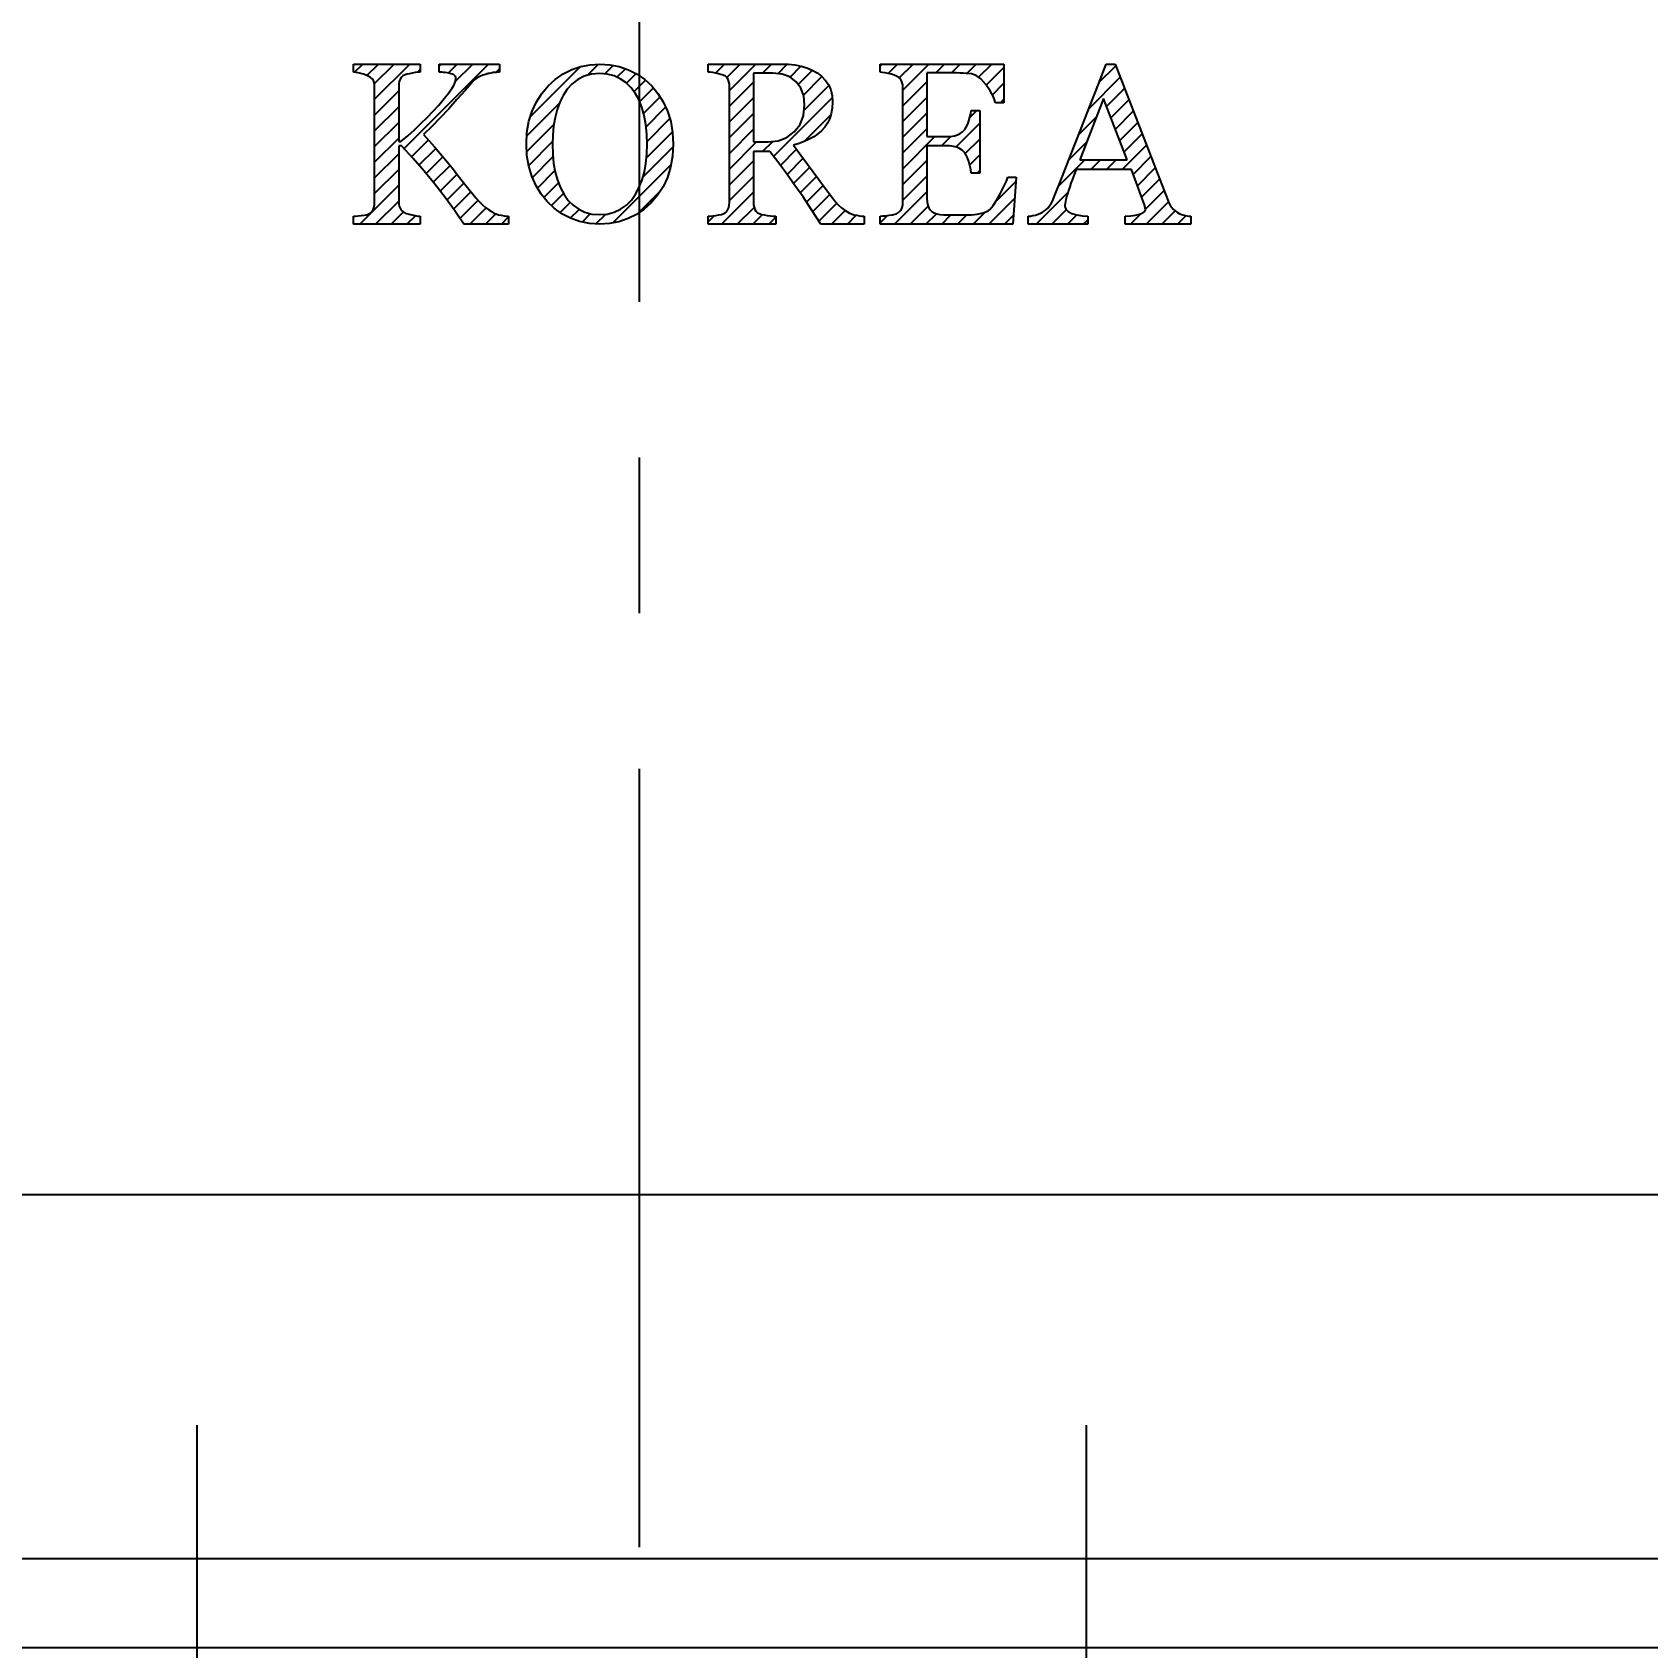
# Model space of a CAD drawing. Extents: x -13865 to -13271, y -11108 to -10688.
# Drawn here: x -13688.99 to -13670.83, y -10930.77 to -10912.61 of the extents above; entities that cross this region are included whole.
import ezdxf

# ---------------------------------------------------------------- set-up
doc = ezdxf.new("R2010")
doc.units = 0
doc.header["$LTSCALE"] = 7
doc.linetypes.add('CENTER', pattern=[2, 1.25, -0.25, 0.25, -0.25])
doc.linetypes.add('CENTER2', pattern=[1.125, 0.75, -0.125, 0.125, -0.125])
doc.layers.get('0').update_dxf_attribs({"color": 2, "linetype": 'CONTINUOUS'})
doc.layers.get('Defpoints').update_dxf_attribs({"linetype": 'CONTINUOUS'})
for name, color, linetype in [('CENTER', 1, 'CENTER2'), ('D', 2, 'CONTINUOUS'), ('DWG', 7, 'CONTINUOUS'), ('FL0712_BODY_R2SHAPE', 7, 'CONTINUOUS')]:
    doc.layers.add(name, color=color, linetype=linetype)
doc.styles.add('DD', font='romans', dxfattribs={"bigfont": 'GHS.shx'})
doc.dimstyles.new('CWC', dxfattribs={"dimscale": 0, "dimtxt": 3.5, "dimasz": 3.5, "dimexe": 2, "dimexo": 1, "dimgap": 1, "dimtad": 1, "dimdec": 4, "dimdsep": 46, "dimtxsty": 'DD', "dimcen": 3, "dimclrd": 2, "dimclre": 2, "dimclrt": 2, "dimadec": 3, "dimazin": 2, "dimtfac": 1, "dimtdec": 4, "dimtmove": 0, "dimatfit": 3, "dimfxl": 1, "dimtvp": 1, "dimtolj": 1, "dimtzin": 0, "dimlwd": -1, "dimlwe": -1, "dimarcsym": 0})
doc.dimstyles.new('HONG', dxfattribs={"dimscale": 0, "dimtxt": 3.5, "dimasz": 3.5, "dimexe": 2, "dimexo": 1, "dimgap": 1, "dimtad": 1, "dimdec": 4, "dimdsep": 46, "dimtxsty": 'DD', "dimcen": 3, "dimclrd": 2, "dimclre": 2, "dimclrt": 2, "dimadec": 3, "dimazin": 2, "dimtfac": 1, "dimtdec": 4, "dimtmove": 0, "dimatfit": 3, "dimfxl": 1, "dimtvp": 1, "dimtolj": 1, "dimtzin": 0, "dimlwd": -1, "dimlwe": -1, "dimarcsym": 0})
pattern_1 = [(45, (-54221.42952, -25926.63148), (-0.08838834765, 0.08838834765), [])]

# ---------------------------------------------------------------- blocks, each defined once
blk = doc.blocks.new('*D3')
at = {"layer": 'Defpoints', "color": 0, "transparency": 16777216}
for p in [(-14378.064, -11893.35), (-14321.031, -11893.35), (-14346.031, -12038.584)]:
    blk.add_point(p, dxfattribs=at)
at = {"layer": 'DWG', "color": 2, "transparency": 16777216}
for p, q in [((-14322.031, -11893.35), (-14380.064, -11893.35)), ((-14378.064, -12035.084), (-14378.064, -11896.85)), ((-14347.031, -12038.584), (-14380.064, -12038.584))]:
    blk.add_line(p, q, dxfattribs=at)
for points in [[(-14378.647, -11896.85), (-14377.481, -11896.85), (-14378.064, -11893.35)], [(-14378.647, -12035.084), (-14377.481, -12035.084), (-14378.064, -12038.584)]]:
    blk.add_solid(points, dxfattribs=at)
at = {"layer": 'DWG', "color": 2, "transparency": 16777216, "insert": (-14381.731, -11965.967), "char_height": 3.5, "attachment_point": 5, "rotation": 90, "style": 'DD'}
blk.add_mtext('\\A1;(145)', dxfattribs=at)
blk = doc.blocks.new('*D6')
at = {"layer": 'D', "color": 2, "transparency": 16777216}
for p, q in [((-14346.031, -12039.584), (-14346.031, -12050.45)), ((-14296.031, -12039.584), (-14296.031, -12050.45)), ((-14342.531, -12048.45), (-14299.531, -12048.45)), ((-14296.031, -12048.45), (-14281.697, -12048.45))]:
    blk.add_line(p, q, dxfattribs=at)
for points in [[(-14342.531, -12047.867), (-14342.531, -12049.034), (-14346.031, -12048.45)], [(-14299.531, -12047.867), (-14299.531, -12049.034), (-14296.031, -12048.45)]]:
    blk.add_solid(points, dxfattribs=at)
at = {"layer": 'Defpoints', "color": 0, "transparency": 16777216}
for p in [(-14346.031, -12038.584), (-14296.031, -12038.584), (-14296.031, -12048.45)]:
    blk.add_point(p, dxfattribs=at)
at = {"layer": 'D', "color": 2, "transparency": 16777216, "insert": (-14287.114, -12045.7), "char_height": 3.5, "attachment_point": 5, "style": 'DD'}
blk.add_mtext('\\A1;%%C50', dxfattribs=at)

msp = doc.modelspace()

# ---------------------------------------------------------------- hatches: boundary and pattern name
at = {"layer": 'D'}
h = msp.add_hatch(dxfattribs=at)
h.set_pattern_fill('ANSI31', color=256, style=0)
h.set_pattern_definition(pattern_1)
h.paths.add_polyline_path([(-13681.89808, -10914.34437), (-13681.84893, -10914.23847), (-13681.81253, -10914.1231), (-13681.79084, -10913.99924), (-13681.78365, -10913.86705), (-13681.79068, -10913.73545), (-13681.81197, -10913.61172), (-13681.84763, -10913.49604), (-13681.89585, -10913.38961), (-13681.95513, -10913.29415), (-13682.02534, -10913.20972), (-13682.10343, -10913.13798), (-13682.1906, -10913.07788), (-13682.28687, -10913.02921), (-13682.38993, -10912.99368), (-13682.49738, -10912.97234), (-13682.60919, -10912.9652), (-13682.71725, -10912.97221), (-13682.82239, -10912.99314), (-13682.9244, -10913.02802), (-13683.02075, -10913.07631), (-13683.10889, -10913.13689), (-13683.1889, -10913.20972), (-13683.25998, -10913.29446), (-13683.32008, -10913.38908), (-13683.36902, -10913.49355), (-13683.40553, -10913.60804), (-13683.42742, -10913.7325), (-13683.43474, -10913.86705), (-13683.42775, -10913.99177), (-13683.40692, -10914.11136), (-13683.37243, -10914.22567), (-13683.32554, -10914.33197), (-13683.26841, -10914.427), (-13683.20092, -10914.5107), (-13683.12349, -10914.58497), (-13683.0366, -10914.64736), (-13682.9401, -10914.69791), (-13682.83585, -10914.73517), (-13682.72556, -10914.75768), (-13682.60919, -10914.76522), (-13682.49905, -10914.75818), (-13682.39326, -10914.7371), (-13682.29185, -10914.702), (-13682.19665, -10914.65427), (-13682.10945, -10914.59457), (-13682.03024, -10914.52309), (-13681.95859, -10914.43919)])
h.paths.add_polyline_path([(-13682.10716, -10914.17817), (-13682.1319, -10914.26751), (-13682.16485, -10914.35054), (-13682.20587, -10914.42728), (-13682.25368, -10914.49462), (-13682.31022, -10914.55111), (-13682.37537, -10914.59671), (-13682.44767, -10914.63039), (-13682.52562, -10914.65063), (-13682.60919, -10914.65739), (-13682.69675, -10914.65079), (-13682.7759, -10914.63085), (-13682.84639, -10914.59749), (-13682.90875, -10914.55231), (-13682.96362, -10914.49685), (-13683.01089, -10914.43099), (-13683.05219, -10914.35484), (-13683.08524, -10914.2717), (-13683.11001, -10914.18147), (-13683.12763, -10914.08426), (-13683.13825, -10913.97943), (-13683.14181, -10913.86705), (-13683.13851, -10913.76377), (-13683.1286, -10913.66369), (-13683.11211, -10913.56673), (-13683.08885, -10913.47567), (-13683.0588, -10913.39263), (-13683.02199, -10913.31762), (-13682.97487, -10913.2482), (-13682.9195, -10913.18881), (-13682.85589, -10913.13953), (-13682.78329, -10913.10262), (-13682.70104, -10913.08042), (-13682.60919, -10913.07301), (-13682.52603, -10913.07936), (-13682.44929, -10913.09846), (-13682.37906, -10913.13041), (-13682.31586, -10913.1738), (-13682.26013, -10913.22722), (-13682.21207, -10913.29072), (-13682.17112, -10913.36497), (-13682.13744, -10913.44895), (-13682.11084, -10913.54275), (-13682.09169, -10913.64436), (-13682.08031, -10913.75252), (-13682.07655, -10913.86705), (-13682.07988, -10913.9779), (-13682.09001, -10914.08159)], flags=16)
h.paths.add_polyline_path([(-13684.46287, -10914.31661), (-13684.34768, -10914.46543), (-13684.23965, -10914.61491), (-13684.13891, -10914.76522), (-13683.63394, -10914.76522), (-13683.63394, -10914.67518), (-13683.6576, -10914.6734), (-13683.68511, -10914.67005), (-13683.71631, -10914.66523), (-13683.74748, -10914.65828), (-13683.77509, -10914.64973), (-13683.799, -10914.63964), (-13683.82674, -10914.6238), (-13683.85794, -10914.60325), (-13683.8926, -10914.57812), (-13683.92897, -10914.54753), (-13683.96533, -10914.51092), (-13684.00172, -10914.46817), (-13684.09474, -10914.35143), (-13684.18425, -10914.23938), (-13684.27013, -10914.13214), (-13684.36163, -10914.02057), (-13684.46812, -10913.8955), (-13684.58938, -10913.75682), (-13684.49594, -10913.66657), (-13684.40191, -10913.57012), (-13684.30735, -10913.46752), (-13684.21414, -10913.36292), (-13684.12323, -10913.26053), (-13684.03463, -10913.16054), (-13684.01269, -10913.13972), (-13683.98668, -10913.1213), (-13683.95665, -10913.10508), (-13683.92532, -10913.09169), (-13683.89468, -10913.08096), (-13683.86483, -10913.07303), (-13683.84739, -10913.0697), (-13683.83211, -10913.06669), (-13683.81891, -10913.064), (-13683.80725, -10913.06177), (-13683.79543, -10913.06022), (-13683.78339, -10913.05919), (-13683.77301, -10913.05833), (-13683.76337, -10913.05748), (-13683.75065, -10913.05615), (-13683.738, -10913.05516), (-13683.738, -10912.96526), (-13684.41298, -10912.96526), (-13684.41298, -10913.0553), (-13684.39989, -10913.05618), (-13684.38461, -10913.05719), (-13684.36709, -10913.05833), (-13684.34765, -10913.0602), (-13684.32654, -10913.06337), (-13684.30389, -10913.06789), (-13684.28427, -10913.07348), (-13684.26619, -10913.07998), (-13684.24982, -10913.08738), (-13684.2368, -10913.0963), (-13684.22902, -10913.10665), (-13684.22644, -10913.1185), (-13684.23158, -10913.15585), (-13684.24705, -10913.19677), (-13684.27276, -10913.24104), (-13684.30953, -10913.29224), (-13684.35833, -10913.35381), (-13684.41908, -10913.42551), (-13684.48148, -10913.49491), (-13684.54833, -10913.5645), (-13684.61968, -10913.63417), (-13684.69372, -10913.70307), (-13684.76863, -10913.77019), (-13684.8444, -10913.83552), (-13684.86945, -10913.83552), (-13684.86945, -10913.21378), (-13684.86775, -10913.18668), (-13684.86269, -10913.16083), (-13684.85435, -10913.13631), (-13684.84123, -10913.11504), (-13684.82172, -10913.09813), (-13684.79587, -10913.08559), (-13684.77595, -10913.0795), (-13684.74984, -10913.07324), (-13684.71746, -10913.06651), (-13684.68395, -10913.06092), (-13684.65432, -10913.05714), (-13684.62881, -10913.0553), (-13684.62881, -10912.96526), (-13685.37581, -10912.96526), (-13685.37581, -10913.0553), (-13685.35081, -10913.05809), (-13685.32341, -10913.0631), (-13685.29352, -10913.0705), (-13685.26343, -10913.07923), (-13685.23636, -10913.08895), (-13685.21208, -10913.09944), (-13685.1866, -10913.11448), (-13685.16735, -10913.13181), (-13685.15455, -10913.15141), (-13685.14621, -10913.17395), (-13685.14129, -10913.19893), (-13685.13967, -10913.22635), (-13685.13967, -10914.5253), (-13685.14156, -10914.5545), (-13685.14736, -10914.58049), (-13685.15716, -10914.60328), (-13685.17081, -10914.62319), (-13685.18921, -10914.63951), (-13685.21208, -10914.65221), (-13685.23101, -10914.65854), (-13685.25731, -10914.66358), (-13685.29091, -10914.6673), (-13685.32512, -10914.6705), (-13685.35339, -10914.67311), (-13685.37581, -10914.67518), (-13685.37581, -10914.76522), (-13684.62881, -10914.76522), (-13684.62881, -10914.67518), (-13684.65517, -10914.67297), (-13684.68576, -10914.66834), (-13684.72052, -10914.66134), (-13684.75343, -10914.65319), (-13684.77856, -10914.64603), (-13684.79587, -10914.63964), (-13684.82102, -10914.62479), (-13684.8403, -10914.60706), (-13684.85393, -10914.5864), (-13684.86258, -10914.5634), (-13684.86775, -10914.5385), (-13684.86945, -10914.51146), (-13684.86945, -10913.8849), (-13684.83654, -10913.8849), (-13684.70823, -10914.02592), (-13684.58374, -10914.16987)])
h = msp.add_hatch(dxfattribs=at)
h.set_pattern_fill('ANSI31', color=256, style=0)
h.set_pattern_definition(pattern_1)
h.paths.add_polyline_path([(-13677.96454, -10914.76522), (-13677.93036, -10914.23474), (-13678.02188, -10914.23474), (-13678.03871, -10914.28096), (-13678.06597, -10914.34171), (-13678.10361, -10914.41713), (-13678.1456, -10914.49242), (-13678.18641, -10914.55389), (-13678.22573, -10914.60149), (-13678.24367, -10914.61568), (-13678.26806, -10914.6278), (-13678.299, -10914.63786), (-13678.33286, -10914.64569), (-13678.36608, -10914.65176), (-13678.39856, -10914.6561), (-13678.43216, -10914.659), (-13678.4706, -10914.66075), (-13678.51376, -10914.66134), (-13678.55662, -10914.66134), (-13678.59341, -10914.66134), (-13678.62413, -10914.66134), (-13678.68896, -10914.66049), (-13678.74313, -10914.65809), (-13678.78658, -10914.65431), (-13678.8221, -10914.64771), (-13678.85218, -10914.63733), (-13678.87672, -10914.62319), (-13678.89632, -10914.60458), (-13678.91115, -10914.58086), (-13678.92126, -10914.55214), (-13678.92744, -10914.5171), (-13678.93119, -10914.47437), (-13678.93247, -10914.42406), (-13678.93247, -10913.88362), (-13678.72945, -10913.88362), (-13678.67818, -10913.88535), (-13678.6339, -10913.89047), (-13678.59687, -10913.89883), (-13678.56471, -10913.91264), (-13678.53495, -10913.93415), (-13678.50769, -10913.96328), (-13678.49179, -10913.9878), (-13678.47633, -10914.0206), (-13678.46134, -10914.06159), (-13678.44848, -10914.10624), (-13678.43937, -10914.14921), (-13678.434, -10914.19063), (-13678.33882, -10914.19063), (-13678.33882, -10913.48661), (-13678.434, -10913.48661), (-13678.4398, -10913.52369), (-13678.44845, -10913.56232), (-13678.45998, -10913.60263), (-13678.47398, -10913.64088), (-13678.4899, -10913.6736), (-13678.50769, -10913.70094), (-13678.53178, -10913.72687), (-13678.55819, -10913.74742), (-13678.58691, -10913.76236), (-13678.62267, -10913.77261), (-13678.67022, -10913.77889), (-13678.72945, -10913.78102), (-13678.93247, -10913.78102), (-13678.93247, -10913.06526), (-13678.64969, -10913.06526), (-13678.60478, -10913.06555), (-13678.56338, -10913.0664), (-13678.52539, -10913.06789), (-13678.49076, -10913.06986), (-13678.45947, -10913.07247), (-13678.43147, -10913.07564), (-13678.37979, -10913.09321), (-13678.3262, -10913.13282), (-13678.2708, -10913.19429), (-13678.22131, -10913.26519), (-13678.18476, -10913.33342), (-13678.16128, -10913.3991), (-13678.066, -10913.3991), (-13678.066, -10912.96526), (-13679.45917, -10912.96526), (-13679.45917, -10913.0553), (-13679.43369, -10913.05809), (-13679.4031, -10913.0631), (-13679.36724, -10913.0705), (-13679.33127, -10913.07923), (-13679.30055, -10913.08895), (-13679.27499, -10913.09944), (-13679.24888, -10913.11453), (-13679.22936, -10913.13205), (-13679.21653, -10913.15226), (-13679.20892, -10913.17494), (-13679.20426, -10913.19962), (-13679.20269, -10913.22635), (-13679.20269, -10914.52059), (-13679.20444, -10914.54987), (-13679.20977, -10914.57551), (-13679.21871, -10914.59761), (-13679.23197, -10914.61667), (-13679.25079, -10914.63323), (-13679.27499, -10914.64739), (-13679.29278, -10914.65306), (-13679.32028, -10914.65868), (-13679.35771, -10914.66427), (-13679.397, -10914.66922), (-13679.43084, -10914.67281), (-13679.45917, -10914.67518), (-13679.45917, -10914.76522)])
h.paths.add_polyline_path([(-13680.22759, -10914.60442), (-13680.12355, -10914.76522), (-13679.63903, -10914.76522), (-13679.63903, -10914.67518), (-13679.66285, -10914.6734), (-13679.69025, -10914.67005), (-13679.72129, -10914.66523), (-13679.75265, -10914.65828), (-13679.78018, -10914.64973), (-13679.80398, -10914.63964), (-13679.83356, -10914.6229), (-13679.86332, -10914.6032), (-13679.89319, -10914.58073), (-13679.92455, -10914.55214), (-13679.95815, -10914.51465), (-13679.99411, -10914.46817), (-13680.07529, -10914.3591), (-13680.14743, -10914.26145), (-13680.21066, -10914.17543), (-13680.2745, -10914.08883), (-13680.34824, -10913.98987), (-13680.43192, -10913.87841), (-13680.36962, -10913.85849), (-13680.31084, -10913.83589), (-13680.25573, -10913.81047), (-13680.20494, -10913.78233), (-13680.15912, -10913.75081), (-13680.11833, -10913.71604), (-13680.09137, -10913.68654), (-13680.09137, -10913.12789), (-13680.11668, -10913.10122), (-13680.16569, -10913.064), (-13680.22195, -10913.03251), (-13680.28249, -10913.00741), (-13680.34713, -10912.98864), (-13680.41539, -10912.97564), (-13680.48684, -10912.96787), (-13680.56146, -10912.96526), (-13681.39242, -10912.96526), (-13681.39242, -10913.0553), (-13681.367, -10913.0578), (-13681.3383, -10913.06182), (-13681.30627, -10913.06747), (-13681.27454, -10913.07383), (-13681.24696, -10913.08075), (-13681.22356, -10913.0882), (-13681.19619, -10913.10181), (-13681.17638, -10913.11914), (-13681.16424, -10913.1402), (-13681.15705, -10913.16421), (-13681.15272, -10913.19041), (-13681.15125, -10913.21903), (-13681.15125, -10914.52059), (-13681.15314, -10914.55147), (-13681.15892, -10914.57841), (-13681.16864, -10914.60149), (-13681.18229, -10914.62103), (-13681.20069, -10914.63706), (-13681.22356, -10914.6496), (-13681.24265, -10914.65607), (-13681.26951, -10914.66161), (-13681.30417, -10914.66605), (-13681.33963, -10914.66994), (-13681.36905, -10914.67297), (-13681.39242, -10914.67518), (-13681.39242, -10914.76522), (-13680.63116, -10914.76522), (-13680.63116, -10914.67518), (-13680.65946, -10914.67356), (-13680.69159, -10914.67055), (-13680.72769, -10914.66605), (-13680.76195, -10914.66105), (-13680.78847, -10914.65551), (-13680.80734, -10914.6496), (-13680.8345, -10914.63605), (-13680.85447, -10914.61896), (-13680.86719, -10914.59856), (-13680.87483, -10914.57487), (-13680.87949, -10914.54889), (-13680.88104, -10914.52059), (-13680.88104, -10913.94946), (-13680.697, -10913.94946), (-13680.59812, -10914.07847), (-13680.50414, -10914.20493), (-13680.41504, -10914.32877), (-13680.32471, -10914.45896)])
h.paths.add_polyline_path([(-13680.50742, -10913.79058), (-13680.60462, -10913.82793), (-13680.7147, -10913.84034), (-13680.88104, -10913.84034), (-13680.88104, -10913.06789), (-13680.66534, -10913.06789), (-13680.55992, -10913.07854), (-13680.47148, -10913.11049), (-13680.40037, -10913.16357), (-13680.34808, -10913.23503), (-13680.31678, -10913.32139), (-13680.30637, -10913.42287), (-13680.31936, -10913.54254), (-13680.35833, -10913.64432), (-13680.42332, -10913.7282)], flags=16)
h.paths.add_polyline_path([(-13680.02484, -10913.57789), (-13680.00711, -10913.52193), (-13679.99638, -10913.4606), (-13679.99276, -10913.39396), (-13679.99808, -10913.32059), (-13680.01389, -10913.25475), (-13680.04004, -10913.19648), (-13680.07478, -10913.14536), (-13680.09137, -10913.12789), (-13680.09137, -10913.68654), (-13680.08056, -10913.67472), (-13680.04938, -10913.62872)], flags=17)
h = msp.add_hatch(dxfattribs=at)
h.set_pattern_fill('ANSI31', color=256, style=0)
h.set_pattern_definition(pattern_1)
h.paths.add_polyline_path([(-13675.96368, -10914.76522), (-13675.96368, -10914.67644), (-13675.98617, -10914.67437), (-13676.01203, -10914.67001), (-13676.0414, -10914.66321), (-13676.07015, -10914.65476), (-13676.09503, -10914.64494), (-13676.11611, -10914.63376), (-13676.14249, -10914.61449), (-13676.16457, -10914.59507), (-13676.18268, -10914.57525), (-13676.19791, -10914.55301), (-13676.21198, -10914.52663), (-13676.22495, -10914.49621), (-13676.81681, -10912.96521), (-13676.91675, -10912.96521), (-13677.005, -10913.19222), (-13677.10084, -10913.43942), (-13677.20448, -10913.70683), (-13677.30914, -10913.97548), (-13677.40766, -10914.22567), (-13677.50006, -10914.45733), (-13677.51767, -10914.49768), (-13677.5356, -10914.53164), (-13677.55379, -10914.55944), (-13677.57461, -10914.58378), (-13677.60036, -10914.60738), (-13677.6311, -10914.63035), (-13677.65402, -10914.64268), (-13677.68082, -10914.65324), (-13677.7114, -10914.66187), (-13677.74201, -10914.66888), (-13677.76902, -10914.67369), (-13677.79251, -10914.67644), (-13677.79251, -10914.76522), (-13677.12471, -10914.76522), (-13677.12471, -10914.67644), (-13677.18828, -10914.67056), (-13677.2475, -10914.65977), (-13677.30234, -10914.64397), (-13677.34605, -10914.62305), (-13677.37219, -10914.59711), (-13677.38088, -10914.56627), (-13677.3802, -10914.55075), (-13677.37821, -10914.53241), (-13677.3749, -10914.51117), (-13677.36954, -10914.48657), (-13677.36201, -10914.45733), (-13677.35237, -10914.42365), (-13677.34025, -10914.3858), (-13677.3271, -10914.34577), (-13677.313, -10914.30366), (-13677.29678, -10914.2577), (-13677.27774, -10914.20687), (-13677.25575, -10914.15122), (-13676.63411, -10914.15122), (-13676.48672, -10914.54871), (-13676.48201, -10914.56206), (-13676.47818, -10914.58183), (-13676.47669, -10914.59696), (-13676.4764, -10914.60512), (-13676.48354, -10914.62244), (-13676.50501, -10914.63783), (-13676.54087, -10914.65121), (-13676.5877, -10914.66248), (-13676.64162, -10914.67082), (-13676.70284, -10914.67644), (-13676.70284, -10914.76522)])
h.paths.add_polyline_path([(-13676.67937, -10914.03982), (-13677.21212, -10914.03982), (-13676.94828, -10913.35161)], flags=16)

# ---------------------------------------------------------------- linework, layer by layer
at = {"color": 2}
for p, q in [((-13685.37581, -10913.0553), (-13685.37581, -10912.96526)), ((-13685.37581, -10912.96526), (-13684.62881, -10912.96526)), ((-13684.62881, -10912.96526), (-13684.62881, -10913.0553)), ((-13684.41298, -10913.0553), (-13684.41298, -10912.96526)), ((-13684.41298, -10912.96526), (-13683.738, -10912.96526)), ((-13683.738, -10912.96526), (-13683.738, -10913.0553)), ((-13682.71725, -10912.97221), (-13682.60919, -10912.9652)), ((-13682.60919, -10912.9652), (-13682.49738, -10912.97234)), ((-13681.39242, -10913.0553), (-13681.39242, -10912.96526)), ((-13681.39242, -10912.96526), (-13680.56146, -10912.96526)), ((-13680.56146, -10912.96526), (-13680.48684, -10912.96787)), ((-13679.45917, -10912.96526), (-13678.066, -10912.96526)), ((-13679.45917, -10913.0553), (-13679.45917, -10912.96526)), ((-13678.066, -10912.96526), (-13678.066, -10913.3991)), ((-13677.005, -10913.19222), (-13676.91675, -10912.96521)), ((-13676.91675, -10912.96521), (-13676.81681, -10912.96521)), ((-13676.81681, -10912.96521), (-13676.22495, -10914.49621)), ((-13685.35081, -10913.05809), (-13685.37581, -10913.0553)), ((-13685.32341, -10913.0631), (-13685.35081, -10913.05809)), ((-13685.29352, -10913.0705), (-13685.32341, -10913.0631)), ((-13685.26343, -10913.07923), (-13685.29352, -10913.0705)), ((-13685.23636, -10913.08895), (-13685.26343, -10913.07923)), ((-13685.21208, -10913.09944), (-13685.23636, -10913.08895)), ((-13685.1866, -10913.11448), (-13685.21208, -10913.09944)), ((-13685.16735, -10913.13181), (-13685.1866, -10913.11448)), ((-13685.15455, -10913.15141), (-13685.16735, -10913.13181)), ((-13684.85435, -10913.13631), (-13684.86269, -10913.16083)), ((-13684.84123, -10913.11504), (-13684.85435, -10913.13631)), ((-13684.82172, -10913.09813), (-13684.84123, -10913.11504)), ((-13684.79587, -10913.08559), (-13684.82172, -10913.09813)), ((-13684.77595, -10913.0795), (-13684.79587, -10913.08559)), ((-13684.74984, -10913.07324), (-13684.77595, -10913.0795)), ((-13684.71746, -10913.06651), (-13684.74984, -10913.07324)), ((-13684.68395, -10913.06092), (-13684.71746, -10913.06651)), ((-13684.65432, -10913.05714), (-13684.68395, -10913.06092)), ((-13684.62881, -10913.0553), (-13684.65432, -10913.05714)), ((-13684.39989, -10913.05618), (-13684.41298, -10913.0553)), ((-13684.38461, -10913.05719), (-13684.39989, -10913.05618)), ((-13684.36709, -10913.05833), (-13684.38461, -10913.05719)), ((-13684.34765, -10913.0602), (-13684.36709, -10913.05833)), ((-13684.32654, -10913.06337), (-13684.34765, -10913.0602)), ((-13684.30389, -10913.06789), (-13684.32654, -10913.06337)), ((-13684.28427, -10913.07348), (-13684.30389, -10913.06789)), ((-13684.26619, -10913.07998), (-13684.28427, -10913.07348)), ((-13684.24982, -10913.08738), (-13684.26619, -10913.07998)), ((-13684.2368, -10913.0963), (-13684.24982, -10913.08738)), ((-13684.22902, -10913.10665), (-13684.2368, -10913.0963)), ((-13684.23158, -10913.15585), (-13684.22644, -10913.1185)), ((-13684.22644, -10913.1185), (-13684.22902, -10913.10665)), ((-13684.01269, -10913.13972), (-13684.03463, -10913.16054)), ((-13683.98668, -10913.1213), (-13684.01269, -10913.13972)), ((-13683.95665, -10913.10508), (-13683.98668, -10913.1213)), ((-13683.92532, -10913.09169), (-13683.95665, -10913.10508)), ((-13683.89468, -10913.08096), (-13683.92532, -10913.09169)), ((-13683.86483, -10913.07303), (-13683.89468, -10913.08096)), ((-13683.84739, -10913.0697), (-13683.86483, -10913.07303)), ((-13683.83211, -10913.06669), (-13683.84739, -10913.0697)), ((-13683.81891, -10913.064), (-13683.83211, -10913.06669)), ((-13683.80725, -10913.06177), (-13683.81891, -10913.064)), ((-13683.79543, -10913.06022), (-13683.80725, -10913.06177)), ((-13683.78339, -10913.05919), (-13683.79543, -10913.06022)), ((-13683.77301, -10913.05833), (-13683.78339, -10913.05919)), ((-13683.76337, -10913.05748), (-13683.77301, -10913.05833)), ((-13683.75446, -10913.05655), (-13683.76337, -10913.05748)), ((-13683.7469, -10913.05586), (-13683.75446, -10913.05655)), ((-13683.74146, -10913.05543), (-13683.7469, -10913.05586)), ((-13683.738, -10913.0553), (-13683.74146, -10913.05543)), ((-13683.1889, -10913.20972), (-13683.10889, -10913.13689)), ((-13683.10889, -10913.13689), (-13683.02075, -10913.07631)), ((-13683.02075, -10913.07631), (-13682.9244, -10913.02802)), ((-13682.9244, -10913.02802), (-13682.82239, -10912.99314)), ((-13682.85589, -10913.13953), (-13682.9195, -10913.18881)), ((-13682.78329, -10913.10262), (-13682.85589, -10913.13953)), ((-13682.82239, -10912.99314), (-13682.71725, -10912.97221)), ((-13682.70104, -10913.08042), (-13682.78329, -10913.10262)), ((-13682.60919, -10913.07301), (-13682.70104, -10913.08042)), ((-13682.52603, -10913.07936), (-13682.60919, -10913.07301)), ((-13682.44929, -10913.09846), (-13682.52603, -10913.07936)), ((-13682.49738, -10912.97234), (-13682.38993, -10912.99368)), ((-13682.37906, -10913.13041), (-13682.44929, -10913.09846)), ((-13682.38993, -10912.99368), (-13682.28687, -10913.02921)), ((-13682.31586, -10913.1738), (-13682.37906, -10913.13041)), ((-13682.28687, -10913.02921), (-13682.1906, -10913.07788)), ((-13682.1906, -10913.07788), (-13682.10343, -10913.13798)), ((-13682.10343, -10913.13798), (-13682.02534, -10913.20972)), ((-13681.367, -10913.0578), (-13681.39242, -10913.0553)), ((-13681.3383, -10913.06182), (-13681.367, -10913.0578)), ((-13681.30627, -10913.06747), (-13681.3383, -10913.06182)), ((-13681.27454, -10913.07383), (-13681.30627, -10913.06747)), ((-13681.24696, -10913.08075), (-13681.27454, -10913.07383)), ((-13681.22356, -10913.0882), (-13681.24696, -10913.08075)), ((-13681.19619, -10913.10181), (-13681.22356, -10913.0882)), ((-13681.17638, -10913.11914), (-13681.19619, -10913.10181)), ((-13681.16424, -10913.1402), (-13681.17638, -10913.11914)), ((-13681.15705, -10913.16421), (-13681.16424, -10913.1402)), ((-13680.88104, -10913.06789), (-13680.88104, -10913.84034)), ((-13680.66534, -10913.06789), (-13680.88104, -10913.06789)), ((-13680.55992, -10913.07854), (-13680.66534, -10913.06789)), ((-13680.47148, -10913.11049), (-13680.55992, -10913.07854)), ((-13680.48684, -10912.96787), (-13680.41539, -10912.97564)), ((-13680.40037, -10913.16357), (-13680.47148, -10913.11049)), ((-13680.41539, -10912.97564), (-13680.34713, -10912.98864)), ((-13680.34713, -10912.98864), (-13680.28249, -10913.00741)), ((-13680.28249, -10913.00741), (-13680.22195, -10913.03251)), ((-13680.22195, -10913.03251), (-13680.16569, -10913.064)), ((-13680.16569, -10913.064), (-13680.11668, -10913.10122)), ((-13680.11668, -10913.10122), (-13680.07478, -10913.14536)), ((-13680.07478, -10913.14536), (-13680.04004, -10913.19648)), ((-13679.43369, -10913.05809), (-13679.45917, -10913.0553)), ((-13679.4031, -10913.0631), (-13679.43369, -10913.05809)), ((-13679.36724, -10913.0705), (-13679.4031, -10913.0631)), ((-13679.33127, -10913.07923), (-13679.36724, -10913.0705)), ((-13679.30055, -10913.08895), (-13679.33127, -10913.07923)), ((-13679.27499, -10913.09944), (-13679.30055, -10913.08895)), ((-13679.24888, -10913.11453), (-13679.27499, -10913.09944)), ((-13679.22936, -10913.13205), (-13679.24888, -10913.11453)), ((-13679.21653, -10913.15226), (-13679.22936, -10913.13205)), ((-13678.64969, -10913.06526), (-13678.93247, -10913.06526)), ((-13678.93247, -10913.06526), (-13678.93247, -10913.78102)), ((-13678.60478, -10913.06555), (-13678.64969, -10913.06526)), ((-13678.56338, -10913.0664), (-13678.60478, -10913.06555)), ((-13678.52539, -10913.06789), (-13678.56338, -10913.0664)), ((-13678.49076, -10913.06986), (-13678.52539, -10913.06789)), ((-13678.45947, -10913.07247), (-13678.49076, -10913.06986)), ((-13678.43147, -10913.07564), (-13678.45947, -10913.07247)), ((-13678.37979, -10913.09321), (-13678.43147, -10913.07564)), ((-13678.3262, -10913.13282), (-13678.37979, -10913.09321)), ((-13678.2708, -10913.19429), (-13678.3262, -10913.13282)), ((-13685.14621, -10913.17395), (-13685.15455, -10913.15141)), ((-13685.14129, -10913.19893), (-13685.14621, -10913.17395)), ((-13685.13967, -10913.22635), (-13685.14129, -10913.19893)), ((-13685.13967, -10914.5253), (-13685.13967, -10913.22635)), ((-13684.86775, -10913.18668), (-13684.86945, -10913.21378)), ((-13684.86945, -10913.21378), (-13684.86945, -10913.83552)), ((-13684.86269, -10913.16083), (-13684.86775, -10913.18668)), ((-13684.35833, -10913.35381), (-13684.30953, -10913.29224)), ((-13684.30953, -10913.29224), (-13684.27276, -10913.24104)), ((-13684.27276, -10913.24104), (-13684.24705, -10913.19677)), ((-13684.24705, -10913.19677), (-13684.23158, -10913.15585)), ((-13684.12323, -10913.26053), (-13684.21414, -10913.36292)), ((-13684.03463, -10913.16054), (-13684.12323, -10913.26053)), ((-13683.32008, -10913.38908), (-13683.25998, -10913.29446)), ((-13683.25998, -10913.29446), (-13683.1889, -10913.20972)), ((-13683.02199, -10913.31762), (-13683.0588, -10913.39263)), ((-13682.97487, -10913.2482), (-13683.02199, -10913.31762)), ((-13682.9195, -10913.18881), (-13682.97487, -10913.2482)), ((-13682.26013, -10913.22722), (-13682.31586, -10913.1738)), ((-13682.21207, -10913.29072), (-13682.26013, -10913.22722)), ((-13682.17112, -10913.36497), (-13682.21207, -10913.29072)), ((-13682.02534, -10913.20972), (-13681.95513, -10913.29415)), ((-13681.95513, -10913.29415), (-13681.89585, -10913.38961)), ((-13681.15272, -10913.19041), (-13681.15705, -10913.16421)), ((-13681.15125, -10913.21903), (-13681.15272, -10913.19041)), ((-13681.15125, -10914.52059), (-13681.15125, -10913.21903)), ((-13680.34808, -10913.23503), (-13680.40037, -10913.16357)), ((-13680.31678, -10913.32139), (-13680.34808, -10913.23503)), ((-13680.30637, -10913.42287), (-13680.31678, -10913.32139)), ((-13680.04004, -10913.19648), (-13680.01389, -10913.25475)), ((-13680.01389, -10913.25475), (-13679.99808, -10913.32059)), ((-13679.99808, -10913.32059), (-13679.99276, -10913.39396)), ((-13679.20892, -10913.17494), (-13679.21653, -10913.15226)), ((-13679.20426, -10913.19962), (-13679.20892, -10913.17494)), ((-13679.20269, -10913.22635), (-13679.20426, -10913.19962)), ((-13679.20269, -10914.52059), (-13679.20269, -10913.22635)), ((-13678.22131, -10913.26519), (-13678.2708, -10913.19429)), ((-13678.18476, -10913.33342), (-13678.22131, -10913.26519)), ((-13677.10084, -10913.43942), (-13677.005, -10913.19222)), ((-13684.54833, -10913.5645), (-13684.48148, -10913.49491)), ((-13684.48148, -10913.49491), (-13684.41908, -10913.42551)), ((-13684.41908, -10913.42551), (-13684.35833, -10913.35381)), ((-13684.30735, -10913.46752), (-13684.40191, -10913.57012)), ((-13684.21414, -10913.36292), (-13684.30735, -10913.46752)), ((-13683.40553, -10913.60804), (-13683.36902, -10913.49355)), ((-13683.36902, -10913.49355), (-13683.32008, -10913.38908)), ((-13683.08885, -10913.47567), (-13683.11211, -10913.56673)), ((-13683.0588, -10913.39263), (-13683.08885, -10913.47567)), ((-13682.13744, -10913.44895), (-13682.17112, -10913.36497)), ((-13682.11084, -10913.54275), (-13682.13744, -10913.44895)), ((-13681.89585, -10913.38961), (-13681.84763, -10913.49604)), ((-13681.84763, -10913.49604), (-13681.81197, -10913.61172)), ((-13680.31936, -10913.54254), (-13680.30637, -10913.42287)), ((-13679.99638, -10913.4606), (-13680.00711, -10913.52193)), ((-13679.99276, -10913.39396), (-13679.99638, -10913.4606)), ((-13678.4398, -10913.52369), (-13678.434, -10913.48661)), ((-13678.434, -10913.48661), (-13678.33882, -10913.48661)), ((-13678.33882, -10913.48661), (-13678.33882, -10914.19063)), ((-13678.16128, -10913.3991), (-13678.18476, -10913.33342)), ((-13678.066, -10913.3991), (-13678.16128, -10913.3991)), ((-13676.94828, -10913.35161), (-13677.21212, -10914.03982)), ((-13677.20448, -10913.70683), (-13677.10084, -10913.43942)), ((-13676.67937, -10914.03982), (-13676.94828, -10913.35161)), ((-13684.69372, -10913.70307), (-13684.61968, -10913.63417)), ((-13684.61968, -10913.63417), (-13684.54833, -10913.5645)), ((-13684.49594, -10913.66657), (-13684.58938, -10913.75682)), ((-13684.40191, -10913.57012), (-13684.49594, -10913.66657)), ((-13683.42742, -10913.7325), (-13683.40553, -10913.60804)), ((-13683.1286, -10913.66369), (-13683.13851, -10913.76377)), ((-13683.11211, -10913.56673), (-13683.1286, -10913.66369)), ((-13682.09169, -10913.64436), (-13682.11084, -10913.54275)), ((-13682.08031, -10913.75252), (-13682.09169, -10913.64436)), ((-13681.81197, -10913.61172), (-13681.79068, -10913.73545)), ((-13680.42332, -10913.7282), (-13680.35833, -10913.64432)), ((-13680.35833, -10913.64432), (-13680.31936, -10913.54254)), ((-13680.08056, -10913.67472), (-13680.11833, -10913.71604)), ((-13680.04938, -10913.62872), (-13680.08056, -10913.67472)), ((-13680.02484, -10913.57789), (-13680.04938, -10913.62872)), ((-13680.00711, -10913.52193), (-13680.02484, -10913.57789)), ((-13678.50769, -10913.70094), (-13678.4899, -10913.6736)), ((-13678.4899, -10913.6736), (-13678.47398, -10913.64088)), ((-13678.47398, -10913.64088), (-13678.45998, -10913.60263)), ((-13678.45998, -10913.60263), (-13678.44845, -10913.56232)), ((-13678.44845, -10913.56232), (-13678.4398, -10913.52369)), ((-13684.86945, -10913.83552), (-13684.8444, -10913.83552)), ((-13684.8444, -10913.83552), (-13684.76863, -10913.77019)), ((-13684.76863, -10913.77019), (-13684.69372, -10913.70307)), ((-13684.58938, -10913.75682), (-13684.46812, -10913.8955)), ((-13683.43474, -10913.86705), (-13683.42742, -10913.7325)), ((-13683.42775, -10913.99177), (-13683.43474, -10913.86705)), ((-13683.13851, -10913.76377), (-13683.14181, -10913.86705)), ((-13683.14181, -10913.86705), (-13683.13825, -10913.97943)), ((-13682.07655, -10913.86705), (-13682.08031, -10913.75252)), ((-13682.07988, -10913.9779), (-13682.07655, -10913.86705)), ((-13681.78365, -10913.86705), (-13681.79084, -10913.99924)), ((-13681.79068, -10913.73545), (-13681.78365, -10913.86705)), ((-13680.88104, -10913.84034), (-13680.7147, -10913.84034)), ((-13680.7147, -10913.84034), (-13680.60462, -10913.82793)), ((-13680.60462, -10913.82793), (-13680.50742, -10913.79058)), ((-13680.50742, -10913.79058), (-13680.42332, -10913.7282)), ((-13680.36962, -10913.85849), (-13680.43192, -10913.87841)), ((-13680.31084, -10913.83589), (-13680.36962, -10913.85849)), ((-13680.25573, -10913.81047), (-13680.31084, -10913.83589)), ((-13680.20494, -10913.78233), (-13680.25573, -10913.81047)), ((-13680.15912, -10913.75081), (-13680.20494, -10913.78233)), ((-13680.11833, -10913.71604), (-13680.15912, -10913.75081)), ((-13678.93247, -10913.78102), (-13678.72945, -10913.78102)), ((-13678.72945, -10913.78102), (-13678.67022, -10913.77889)), ((-13678.67022, -10913.77889), (-13678.62267, -10913.77261)), ((-13678.62267, -10913.77261), (-13678.58691, -10913.76236)), ((-13678.58691, -10913.76236), (-13678.55819, -10913.74742)), ((-13678.55819, -10913.74742), (-13678.53178, -10913.72687)), ((-13678.53178, -10913.72687), (-13678.50769, -10913.70094)), ((-13677.30914, -10913.97548), (-13677.20448, -10913.70683)), ((-13684.83654, -10913.8849), (-13684.86945, -10913.8849)), ((-13684.86945, -10913.8849), (-13684.86945, -10914.51146)), ((-13684.70823, -10914.02592), (-13684.83654, -10913.8849)), ((-13684.58374, -10914.16987), (-13684.70823, -10914.02592)), ((-13684.46812, -10913.8955), (-13684.36163, -10914.02057)), ((-13684.36163, -10914.02057), (-13684.27013, -10914.13214)), ((-13683.40692, -10914.11136), (-13683.42775, -10913.99177)), ((-13683.13825, -10913.97943), (-13683.12763, -10914.08426)), ((-13682.09001, -10914.08159), (-13682.07988, -10913.9779)), ((-13681.79084, -10913.99924), (-13681.81253, -10914.1231)), ((-13680.697, -10913.94946), (-13680.88104, -10913.94946)), ((-13680.88104, -10913.94946), (-13680.88104, -10914.52059)), ((-13680.59812, -10914.07847), (-13680.697, -10913.94946)), ((-13680.43192, -10913.87841), (-13680.34824, -10913.98987)), ((-13680.34824, -10913.98987), (-13680.2745, -10914.08883)), ((-13678.93247, -10913.88362), (-13678.93247, -10914.42406)), ((-13678.72945, -10913.88362), (-13678.93247, -10913.88362)), ((-13678.67818, -10913.88535), (-13678.72945, -10913.88362)), ((-13678.6339, -10913.89047), (-13678.67818, -10913.88535)), ((-13678.59687, -10913.89883), (-13678.6339, -10913.89047)), ((-13678.56471, -10913.91264), (-13678.59687, -10913.89883)), ((-13678.53495, -10913.93415), (-13678.56471, -10913.91264)), ((-13678.50769, -10913.96328), (-13678.53495, -10913.93415)), ((-13678.49179, -10913.9878), (-13678.50769, -10913.96328)), ((-13678.47633, -10914.0206), (-13678.49179, -10913.9878)), ((-13678.46134, -10914.06159), (-13678.47633, -10914.0206)), ((-13677.40766, -10914.22567), (-13677.30914, -10913.97548)), ((-13677.21212, -10914.03982), (-13676.67937, -10914.03982)), ((-13684.46287, -10914.31661), (-13684.58374, -10914.16987)), ((-13684.27013, -10914.13214), (-13684.18425, -10914.23938)), ((-13683.37243, -10914.22567), (-13683.40692, -10914.11136)), ((-13683.32554, -10914.33197), (-13683.37243, -10914.22567)), ((-13683.12763, -10914.08426), (-13683.11001, -10914.18147)), ((-13683.11001, -10914.18147), (-13683.08524, -10914.2717)), ((-13682.1319, -10914.26751), (-13682.10716, -10914.17817)), ((-13682.10716, -10914.17817), (-13682.09001, -10914.08159)), ((-13681.81253, -10914.1231), (-13681.84893, -10914.23847)), ((-13680.50414, -10914.20493), (-13680.59812, -10914.07847)), ((-13680.41504, -10914.32877), (-13680.50414, -10914.20493)), ((-13680.2745, -10914.08883), (-13680.21066, -10914.17543)), ((-13680.21066, -10914.17543), (-13680.14743, -10914.26145)), ((-13678.44848, -10914.10624), (-13678.46134, -10914.06159)), ((-13678.43937, -10914.14921), (-13678.44848, -10914.10624)), ((-13678.434, -10914.19063), (-13678.43937, -10914.14921)), ((-13678.33882, -10914.19063), (-13678.434, -10914.19063)), ((-13678.03871, -10914.28096), (-13678.02188, -10914.23474)), ((-13678.02188, -10914.23474), (-13677.93036, -10914.23474)), ((-13677.93036, -10914.23474), (-13677.96454, -10914.76522)), ((-13677.50006, -10914.45733), (-13677.40766, -10914.22567)), ((-13677.27774, -10914.20687), (-13677.29678, -10914.2577)), ((-13677.25575, -10914.15122), (-13677.27774, -10914.20687)), ((-13676.63411, -10914.15122), (-13677.25575, -10914.15122)), ((-13676.48672, -10914.54871), (-13676.63411, -10914.15122)), ((-13684.34768, -10914.46543), (-13684.46287, -10914.31661)), ((-13684.18425, -10914.23938), (-13684.09474, -10914.35143)), ((-13684.09474, -10914.35143), (-13684.00172, -10914.46817)), ((-13683.26841, -10914.427), (-13683.32554, -10914.33197)), ((-13683.08524, -10914.2717), (-13683.05219, -10914.35484)), ((-13683.05219, -10914.35484), (-13683.01089, -10914.43099)), ((-13682.20587, -10914.42728), (-13682.16485, -10914.35054)), ((-13682.16485, -10914.35054), (-13682.1319, -10914.26751)), ((-13681.89808, -10914.34437), (-13681.95859, -10914.43919)), ((-13681.84893, -10914.23847), (-13681.89808, -10914.34437)), ((-13680.32471, -10914.45896), (-13680.41504, -10914.32877)), ((-13680.14743, -10914.26145), (-13680.07529, -10914.3591)), ((-13680.07529, -10914.3591), (-13679.99411, -10914.46817)), ((-13678.1456, -10914.49242), (-13678.10361, -10914.41713)), ((-13678.10361, -10914.41713), (-13678.06597, -10914.34171)), ((-13678.06597, -10914.34171), (-13678.03871, -10914.28096)), ((-13677.34025, -10914.3858), (-13677.35237, -10914.42365)), ((-13677.3271, -10914.34577), (-13677.34025, -10914.3858)), ((-13677.313, -10914.30366), (-13677.3271, -10914.34577)), ((-13677.29678, -10914.2577), (-13677.313, -10914.30366)), ((-13685.15716, -10914.60328), (-13685.14736, -10914.58049)), ((-13685.14736, -10914.58049), (-13685.14156, -10914.5545)), ((-13685.14156, -10914.5545), (-13685.13967, -10914.5253)), ((-13684.86945, -10914.51146), (-13684.86775, -10914.5385)), ((-13684.86775, -10914.5385), (-13684.86258, -10914.5634)), ((-13684.86258, -10914.5634), (-13684.85393, -10914.5864)), ((-13684.85393, -10914.5864), (-13684.8403, -10914.60706)), ((-13684.23965, -10914.61491), (-13684.34768, -10914.46543)), ((-13684.00172, -10914.46817), (-13683.96533, -10914.51092)), ((-13683.96533, -10914.51092), (-13683.92897, -10914.54753)), ((-13683.92897, -10914.54753), (-13683.8926, -10914.57812)), ((-13683.8926, -10914.57812), (-13683.85794, -10914.60325)), ((-13683.20092, -10914.5107), (-13683.26841, -10914.427)), ((-13683.12349, -10914.58497), (-13683.20092, -10914.5107)), ((-13683.0366, -10914.64736), (-13683.12349, -10914.58497)), ((-13683.01089, -10914.43099), (-13682.96362, -10914.49685)), ((-13682.96362, -10914.49685), (-13682.90875, -10914.55231)), ((-13682.90875, -10914.55231), (-13682.84639, -10914.59749)), ((-13682.84639, -10914.59749), (-13682.7759, -10914.63085)), ((-13682.44767, -10914.63039), (-13682.37537, -10914.59671)), ((-13682.37537, -10914.59671), (-13682.31022, -10914.55111)), ((-13682.31022, -10914.55111), (-13682.25368, -10914.49462)), ((-13682.25368, -10914.49462), (-13682.20587, -10914.42728)), ((-13682.10945, -10914.59457), (-13682.19665, -10914.65427)), ((-13682.03024, -10914.52309), (-13682.10945, -10914.59457)), ((-13681.95859, -10914.43919), (-13682.03024, -10914.52309)), ((-13681.16864, -10914.60149), (-13681.15892, -10914.57841)), ((-13681.15892, -10914.57841), (-13681.15314, -10914.55147)), ((-13681.15314, -10914.55147), (-13681.15125, -10914.52059)), ((-13680.88104, -10914.52059), (-13680.87949, -10914.54889)), ((-13680.87949, -10914.54889), (-13680.87483, -10914.57487)), ((-13680.87483, -10914.57487), (-13680.86719, -10914.59856)), ((-13680.86719, -10914.59856), (-13680.85447, -10914.61896)), ((-13680.22759, -10914.60442), (-13680.32471, -10914.45896)), ((-13679.99411, -10914.46817), (-13679.95815, -10914.51465)), ((-13679.95815, -10914.51465), (-13679.92455, -10914.55214)), ((-13679.92455, -10914.55214), (-13679.89319, -10914.58073)), ((-13679.89319, -10914.58073), (-13679.86332, -10914.6032)), ((-13679.23197, -10914.61667), (-13679.21871, -10914.59761)), ((-13679.21871, -10914.59761), (-13679.20977, -10914.57551)), ((-13679.20977, -10914.57551), (-13679.20444, -10914.54987)), ((-13679.20444, -10914.54987), (-13679.20269, -10914.52059)), ((-13678.93247, -10914.42406), (-13678.93119, -10914.47437)), ((-13678.93119, -10914.47437), (-13678.92744, -10914.5171)), ((-13678.92744, -10914.5171), (-13678.92126, -10914.55214)), ((-13678.92126, -10914.55214), (-13678.91115, -10914.58086)), ((-13678.91115, -10914.58086), (-13678.89632, -10914.60458)), ((-13678.22573, -10914.60149), (-13678.18641, -10914.55389)), ((-13678.18641, -10914.55389), (-13678.1456, -10914.49242)), ((-13677.60036, -10914.60738), (-13677.57461, -10914.58378)), ((-13677.57461, -10914.58378), (-13677.55379, -10914.55944)), ((-13677.55379, -10914.55944), (-13677.5356, -10914.53164)), ((-13677.5356, -10914.53164), (-13677.51767, -10914.49768)), ((-13677.51767, -10914.49768), (-13677.50006, -10914.45733)), ((-13677.3802, -10914.55075), (-13677.38088, -10914.56627)), ((-13677.38088, -10914.56627), (-13677.37219, -10914.59711)), ((-13677.37821, -10914.53241), (-13677.3802, -10914.55075)), ((-13677.3749, -10914.51117), (-13677.37821, -10914.53241)), ((-13677.36954, -10914.48657), (-13677.3749, -10914.51117)), ((-13677.37219, -10914.59711), (-13677.34605, -10914.62305)), ((-13677.36201, -10914.45733), (-13677.36954, -10914.48657)), ((-13677.35237, -10914.42365), (-13677.36201, -10914.45733)), ((-13676.48359, -10914.55758), (-13676.48672, -10914.54871)), ((-13676.48102, -10914.56719), (-13676.48359, -10914.55758)), ((-13676.47897, -10914.57774), (-13676.48102, -10914.56719)), ((-13676.47758, -10914.5879), (-13676.47897, -10914.57774)), ((-13676.47669, -10914.59696), (-13676.47758, -10914.5879)), ((-13676.4764, -10914.60512), (-13676.47669, -10914.59696)), ((-13676.22495, -10914.49621), (-13676.21198, -10914.52663)), ((-13676.21198, -10914.52663), (-13676.19791, -10914.55301)), ((-13676.19791, -10914.55301), (-13676.18268, -10914.57525)), ((-13676.18268, -10914.57525), (-13676.16457, -10914.59507)), ((-13676.16457, -10914.59507), (-13676.14249, -10914.61449)), ((-13685.37581, -10914.67518), (-13685.35339, -10914.67311)), ((-13685.37581, -10914.76522), (-13685.37581, -10914.67518)), ((-13684.62881, -10914.76522), (-13685.37581, -10914.76522)), ((-13685.35339, -10914.67311), (-13685.32512, -10914.6705)), ((-13685.32512, -10914.6705), (-13685.29091, -10914.6673)), ((-13685.29091, -10914.6673), (-13685.25731, -10914.66358)), ((-13685.25731, -10914.66358), (-13685.23101, -10914.65854)), ((-13685.23101, -10914.65854), (-13685.21208, -10914.65221)), ((-13685.21208, -10914.65221), (-13685.18921, -10914.63951)), ((-13685.18921, -10914.63951), (-13685.17081, -10914.62319)), ((-13685.17081, -10914.62319), (-13685.15716, -10914.60328)), ((-13684.8403, -10914.60706), (-13684.82102, -10914.62479)), ((-13684.82102, -10914.62479), (-13684.79587, -10914.63964)), ((-13684.79587, -10914.63964), (-13684.77856, -10914.64603)), ((-13684.77856, -10914.64603), (-13684.75343, -10914.65319)), ((-13684.75343, -10914.65319), (-13684.72052, -10914.66134)), ((-13684.72052, -10914.66134), (-13684.68576, -10914.66834)), ((-13684.68576, -10914.66834), (-13684.65517, -10914.67297)), ((-13684.65517, -10914.67297), (-13684.62881, -10914.67518)), ((-13684.62881, -10914.67518), (-13684.62881, -10914.76522)), ((-13684.13891, -10914.76522), (-13684.23965, -10914.61491)), ((-13683.63394, -10914.76522), (-13684.13891, -10914.76522)), ((-13683.85794, -10914.60325), (-13683.82674, -10914.6238)), ((-13683.82674, -10914.6238), (-13683.799, -10914.63964)), ((-13683.799, -10914.63964), (-13683.77509, -10914.64973)), ((-13683.77509, -10914.64973), (-13683.74748, -10914.65828)), ((-13683.74748, -10914.65828), (-13683.71631, -10914.66523)), ((-13683.71631, -10914.66523), (-13683.68511, -10914.67005)), ((-13683.68511, -10914.67005), (-13683.6576, -10914.6734)), ((-13683.6576, -10914.6734), (-13683.63394, -10914.67518)), ((-13683.63394, -10914.67518), (-13683.63394, -10914.76522)), ((-13682.9401, -10914.69791), (-13683.0366, -10914.64736)), ((-13682.83585, -10914.73517), (-13682.9401, -10914.69791)), ((-13682.72556, -10914.75768), (-13682.83585, -10914.73517)), ((-13682.7759, -10914.63085), (-13682.69675, -10914.65079)), ((-13682.60919, -10914.76522), (-13682.72556, -10914.75768)), ((-13682.69675, -10914.65079), (-13682.60919, -10914.65739)), ((-13682.60919, -10914.65739), (-13682.52562, -10914.65063)), ((-13682.49905, -10914.75818), (-13682.60919, -10914.76522)), ((-13682.52562, -10914.65063), (-13682.44767, -10914.63039)), ((-13682.39326, -10914.7371), (-13682.49905, -10914.75818)), ((-13682.29185, -10914.702), (-13682.39326, -10914.7371)), ((-13682.19665, -10914.65427), (-13682.29185, -10914.702)), ((-13681.39242, -10914.67518), (-13681.36905, -10914.67297)), ((-13681.39242, -10914.76522), (-13681.39242, -10914.67518)), ((-13680.63116, -10914.76522), (-13681.39242, -10914.76522)), ((-13681.36905, -10914.67297), (-13681.33963, -10914.66994)), ((-13681.33963, -10914.66994), (-13681.30417, -10914.66605)), ((-13681.30417, -10914.66605), (-13681.26951, -10914.66161)), ((-13681.26951, -10914.66161), (-13681.24265, -10914.65607)), ((-13681.24265, -10914.65607), (-13681.22356, -10914.6496)), ((-13681.22356, -10914.6496), (-13681.20069, -10914.63706)), ((-13681.20069, -10914.63706), (-13681.18229, -10914.62103)), ((-13681.18229, -10914.62103), (-13681.16864, -10914.60149)), ((-13680.85447, -10914.61896), (-13680.8345, -10914.63605)), ((-13680.8345, -10914.63605), (-13680.80734, -10914.6496)), ((-13680.80734, -10914.6496), (-13680.78847, -10914.65551)), ((-13680.78847, -10914.65551), (-13680.76195, -10914.66105)), ((-13680.76195, -10914.66105), (-13680.72769, -10914.66605)), ((-13680.72769, -10914.66605), (-13680.69159, -10914.67055)), ((-13680.69159, -10914.67055), (-13680.65946, -10914.67356)), ((-13680.65946, -10914.67356), (-13680.63116, -10914.67518)), ((-13680.63116, -10914.67518), (-13680.63116, -10914.76522)), ((-13680.12355, -10914.76522), (-13680.22759, -10914.60442)), ((-13679.63903, -10914.76522), (-13680.12355, -10914.76522)), ((-13679.86332, -10914.6032), (-13679.83356, -10914.6229)), ((-13679.83356, -10914.6229), (-13679.80398, -10914.63964)), ((-13679.80398, -10914.63964), (-13679.78018, -10914.64973)), ((-13679.78018, -10914.64973), (-13679.75265, -10914.65828)), ((-13679.75265, -10914.65828), (-13679.72129, -10914.66523)), ((-13679.72129, -10914.66523), (-13679.69025, -10914.67005)), ((-13679.69025, -10914.67005), (-13679.66285, -10914.6734)), ((-13679.66285, -10914.6734), (-13679.63903, -10914.67518)), ((-13679.63903, -10914.67518), (-13679.63903, -10914.76522)), ((-13679.45917, -10914.67518), (-13679.43084, -10914.67281)), ((-13679.45917, -10914.76522), (-13679.45917, -10914.67518)), ((-13677.96454, -10914.76522), (-13679.45917, -10914.76522)), ((-13679.43084, -10914.67281), (-13679.397, -10914.66922)), ((-13679.397, -10914.66922), (-13679.35771, -10914.66427)), ((-13679.35771, -10914.66427), (-13679.32028, -10914.65868)), ((-13679.32028, -10914.65868), (-13679.29278, -10914.65306)), ((-13679.29278, -10914.65306), (-13679.27499, -10914.64739)), ((-13679.27499, -10914.64739), (-13679.25079, -10914.63323)), ((-13679.25079, -10914.63323), (-13679.23197, -10914.61667)), ((-13678.89632, -10914.60458), (-13678.87672, -10914.62319)), ((-13678.87672, -10914.62319), (-13678.85218, -10914.63733)), ((-13678.85218, -10914.63733), (-13678.8221, -10914.64771)), ((-13678.8221, -10914.64771), (-13678.78658, -10914.65431)), ((-13678.78658, -10914.65431), (-13678.74313, -10914.65809)), ((-13678.74313, -10914.65809), (-13678.68896, -10914.66049)), ((-13678.68896, -10914.66049), (-13678.62413, -10914.66134)), ((-13678.62413, -10914.66134), (-13678.59341, -10914.66134)), ((-13678.59341, -10914.66134), (-13678.55662, -10914.66134)), ((-13678.55662, -10914.66134), (-13678.51376, -10914.66134)), ((-13678.51376, -10914.66134), (-13678.4706, -10914.66075)), ((-13678.4706, -10914.66075), (-13678.43216, -10914.659)), ((-13678.43216, -10914.659), (-13678.39856, -10914.6561)), ((-13678.39856, -10914.6561), (-13678.36608, -10914.65176)), ((-13678.36608, -10914.65176), (-13678.33286, -10914.64569)), ((-13678.33286, -10914.64569), (-13678.299, -10914.63786)), ((-13678.299, -10914.63786), (-13678.26806, -10914.6278)), ((-13678.26806, -10914.6278), (-13678.24367, -10914.61568)), ((-13678.24367, -10914.61568), (-13678.22573, -10914.60149)), ((-13677.79251, -10914.67644), (-13677.76902, -10914.67369)), ((-13677.79251, -10914.76522), (-13677.79251, -10914.67644)), ((-13677.12471, -10914.76522), (-13677.79251, -10914.76522)), ((-13677.76902, -10914.67369), (-13677.74201, -10914.66888)), ((-13677.74201, -10914.66888), (-13677.7114, -10914.66187)), ((-13677.7114, -10914.66187), (-13677.68082, -10914.65324)), ((-13677.68082, -10914.65324), (-13677.65402, -10914.64268)), ((-13677.65402, -10914.64268), (-13677.6311, -10914.63035)), ((-13677.6311, -10914.63035), (-13677.60036, -10914.60738)), ((-13677.34605, -10914.62305), (-13677.30234, -10914.64397)), ((-13677.30234, -10914.64397), (-13677.2475, -10914.65977)), ((-13677.2475, -10914.65977), (-13677.18828, -10914.67056)), ((-13677.18828, -10914.67056), (-13677.12471, -10914.67644)), ((-13677.12471, -10914.67644), (-13677.12471, -10914.76522)), ((-13676.70284, -10914.67644), (-13676.64162, -10914.67082)), ((-13676.70284, -10914.76522), (-13676.70284, -10914.67644)), ((-13675.96368, -10914.76522), (-13676.70284, -10914.76522)), ((-13676.64162, -10914.67082), (-13676.5877, -10914.66248)), ((-13676.5877, -10914.66248), (-13676.54087, -10914.65121)), ((-13676.54087, -10914.65121), (-13676.50501, -10914.63783)), ((-13676.50501, -10914.63783), (-13676.48354, -10914.62244)), ((-13676.48354, -10914.62244), (-13676.4764, -10914.60512)), ((-13676.14249, -10914.61449), (-13676.11611, -10914.63376)), ((-13676.11611, -10914.63376), (-13676.09503, -10914.64494)), ((-13676.09503, -10914.64494), (-13676.07015, -10914.65476)), ((-13676.07015, -10914.65476), (-13676.0414, -10914.66321)), ((-13676.0414, -10914.66321), (-13676.01203, -10914.67001)), ((-13676.01203, -10914.67001), (-13675.98617, -10914.67437)), ((-13675.98617, -10914.67437), (-13675.96368, -10914.67644)), ((-13675.96368, -10914.67644), (-13675.96368, -10914.76522))]:
    msp.add_line(p, q, dxfattribs=at)
at = {"color": 7, "linetype": 'Continuous'}
msp.add_line((-13658.1404, -10930.76522), (-13706.1404, -10930.76522), dxfattribs=at)
at = {"layer": 'CENTER', "linetype": 'CENTER'}
for p, q in [((-13682.1678, -10780.8864), (-13682.1678, -10930.76522)), ((-13687.1404, -10928.2645), (-13687.1404, -10992.88397)), ((-13677.1404, -10928.2645), (-13677.1404, -10992.88397))]:
    msp.add_line(p, q, dxfattribs=at)
at = {"layer": 'FL0712_BODY_R2SHAPE', "color": 7, "linetype": 'Continuous'}
for p, q in [((-13707.1678, -10925.67202), (-13657.16885, -10925.67199)), ((-13657.1678, -10929.76522), (-13707.1678, -10929.76522))]:
    msp.add_line(p, q, dxfattribs=at)

# ---------------------------------------------------------------- dimensions: what is measured, and where the dimension line sits
at = {"layer": 'D'}
dim = msp.add_linear_dim(base=(-13657.1678, -10939.63131), p1=(-13707.1678, -10929.76522), p2=(-13657.1678, -10929.76522), text='%%C<>', dimstyle='HONG', override={"dimscale": 1}, dxfattribs=at)
dim.commit()
dim.dimension.update_dxf_attribs({"geometry": '*D6', "text_midpoint": (-13648.25113, -10939.63131), "dimtype": 128, "insert": (638.86273, 1108.81904)})
at = {"layer": 'DWG'}
dim = msp.add_linear_dim(base=(-13739.20126, -10784.53097), p1=(-13707.1678, -10929.76522), p2=(-13682.1678, -10784.53097), angle=90, text='(145)', dimstyle='CWC', override={"dimscale": 1}, dxfattribs=at)
dim.commit()
dim.dimension.update_dxf_attribs({"geometry": '*D3', "text_midpoint": (-13742.86793, -10857.1481), "insert": (638.86273, 1108.81904)})

doc.saveas('drawing.dxf')
